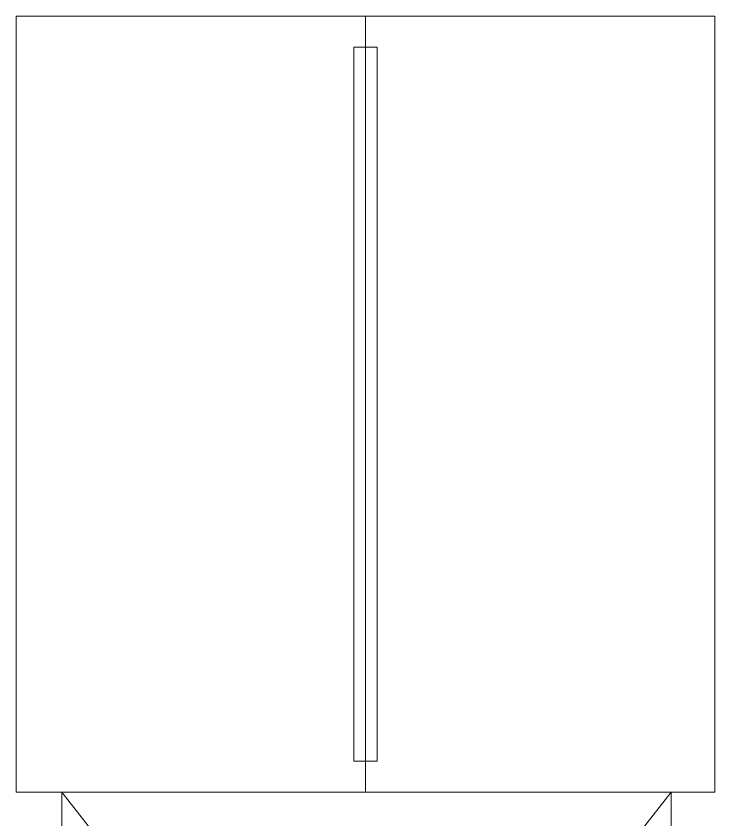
# Model space of a CAD drawing. Header units: millimetres. Extents: x -4185 to 186529, y -8553 to 29097.
# Drawn here: x 9073 to 9973, y 4484 to 5520 of the extents above; entities that cross this region are included whole.
import ezdxf

# ---------------------------------------------------------------- set-up
doc = ezdxf.new("R2010")
doc.units = ezdxf.units.MM
doc.layers.add('I-FURN-1', color=7, linetype='Continuous', lineweight=9, true_color=0xf0f0f0)

# ---------------------------------------------------------------- blocks, each defined once
blk = doc.blocks.new('Шкаф параметрический - 1_319-25527390-План размещения напольных электротехнических лючков и розеток 1 этажа в осях 1-12')
at = {"layer": 'I-FURN-1'}
for p, q in [((0, 0), (1000, -785)), ((0, -785), (1000, 0)), ((1000, 0), (0, 0)), ((0, 0), (0, -785)), ((0, -785), (0, 0)), ((0, 0), (1000, 0)), ((1000, -785), (1000, 0)), ((1000, 0), (1000, -785)), ((0, -785), (1000, -785)), ((1000, -785), (0, -785))]:
    blk.add_line(p, q, dxfattribs=at)
blk = doc.blocks.new('стеллаж для обуви 1000х450х2000 - 1850 x 1850 x 390mm-V103-План размещения напольных электротехнических лючков и розеток 1 этажа в осях 1-12')
at = {"layer": 'I-FURN-1'}
for p, q in [((1172.1, 184.9), (172.1, 184.9)), ((172.1, 184.9), (172.1, -265.1)), ((1172.1, 184.9), (172.1, 184.9)), ((172.1, 184.9), (172.1, -265.1)), ((212.1, 184.9), (1132.1, 184.9)), ((1132.1, 184.9), (212.1, 184.9)), ((212.1, 169.9), (212.1, 184.9)), ((212.1, 184.9), (212.1, 169.9)), ((1132.1, 184.9), (1132.1, 169.9)), ((1132.1, 184.9), (1132.1, 169.9)), ((1172.1, -265.1), (1172.1, 184.9)), ((1172.1, -265.1), (1172.1, 184.9)), ((212.1, 169.9), (1132.1, 169.9)), ((1132.1, 169.9), (212.1, 169.9)), ((172.1, -265.1), (1172.1, -265.1)), ((172.1, -265.1), (1172.1, -265.1))]:
    blk.add_line(p, q, dxfattribs=at)
blk = doc.blocks.new('стеллаж для обуви 1000х450х2000 - 1850 x 1850 x 390mm-25471800-План размещения напольных электротехнических лючков и розеток 1 этажа в осях 1-12')
at = {"layer": 'I-FURN-1'}
for p, q in [((172.1, 265.1), (1172.1, 265.1)), ((172.1, -184.9), (172.1, 265.1)), ((172.1, 265.1), (1172.1, 265.1)), ((172.1, -184.9), (172.1, 265.1)), ((1172.1, 265.1), (1172.1, -184.9)), ((1172.1, 265.1), (1172.1, -184.9)), ((212.1, -169.9), (1132.1, -169.9)), ((1132.1, -169.9), (212.1, -169.9)), ((212.1, -184.9), (212.1, -169.9)), ((212.1, -169.9), (212.1, -184.9)), ((1132.1, -169.9), (1132.1, -184.9)), ((1132.1, -169.9), (1132.1, -184.9)), ((1172.1, -184.9), (172.1, -184.9)), ((1172.1, -184.9), (172.1, -184.9)), ((212.1, -184.9), (1132.1, -184.9)), ((1132.1, -184.9), (212.1, -184.9))]:
    blk.add_line(p, q, dxfattribs=at)

msp = doc.modelspace()

# ---------------------------------------------------------------- block references
at = {"layer": 'I-FURN-1'}
for name, p, rotation in [('стеллаж для обуви 1000х450х2000 - 1850 x 1850 x 390mm-25471800-План размещения напольных электротехнических лючков и розеток 1 этажа в осях 1-12', (9337.6, 4347.9), 89.99999999999962), ('стеллаж для обуви 1000х450х2000 - 1850 x 1850 x 390mm-V103-План размещения напольных электротехнических лючков и розеток 1 этажа в осях 1-12', (9707.4, 4347.9), 90.00000000000038), ('Шкаф параметрический - 1_319-25527390-План размещения напольных электротехнических лючков и розеток 1 этажа в осях 1-12', (9916.3, 4520), 269.9999999999999)]:
    msp.add_blockref(name, p, dxfattribs=dict(at, rotation=rotation))

doc.saveas('drawing.dxf')
